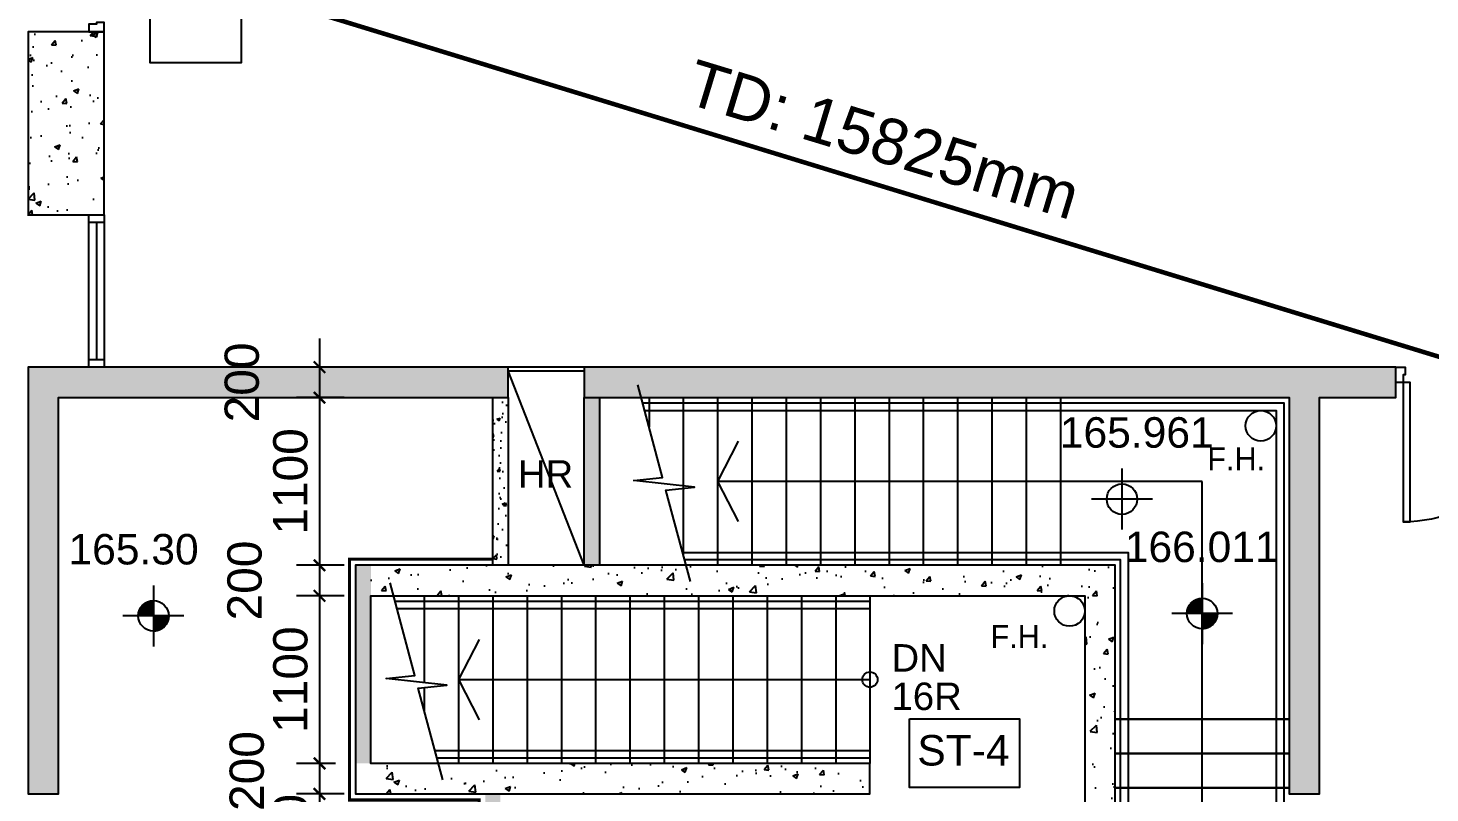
# Model space of a CAD drawing. Header units: millimetres. Extents: x 3291 to 72065, y 14527 to 43324.
# Drawn here: x 14700 to 23900, y 24306 to 29325 of the extents above; entities that cross this region are included whole.
import ezdxf
from ezdxf.enums import TextEntityAlignment as Align

# ---------------------------------------------------------------- set-up
doc = ezdxf.new("R2010")
doc.units = ezdxf.units.MM
doc.header["$MEASUREMENT"] = 0
doc.layers.get('0').update_dxf_attribs({"color": 8})
doc.layers.get('Defpoints').update_dxf_attribs({"color": 8})
for name, color, linetype in [('ARC 08200_OS', 8, 'Continuous'), ('Architectural Features', 8, 'Continuous'), ('DLN032__', 8, 'Continuous'), ('Door', 8, 'Continuous'), ('FSD', 8, 'Continuous'), ('GBP Dim', 8, 'Continuous'), ('hatch', 8, 'Continuous'), ('LEVEL', 8, 'Continuous'), ('STAIR', 8, 'Continuous'), ('TEXT', 8, 'Continuous'), ('Text GBP 250', 8, 'Continuous'), ('WALL-NEW', 8, 'Continuous'), ('WALL-STRUCTURE', 8, 'Continuous'), ('WINDOW', 8, 'Continuous')]:
    doc.layers.add(name, color=color, linetype=linetype)
doc.styles.add('ARIAL', font='arial.ttf')
doc.styles.add('BH', font='arial.ttf')
doc.styles.add('ROMANS', font='ROMANS.shx', dxfattribs={"width": 0.65})
doc.styles.add('SWIS721LT750', font='swissl.ttf')
doc.dimstyles.new('200 GBP', dxfattribs={"dimscale": 1.5, "dimtxt": 150, "dimasz": 100, "dimexe": 125, "dimexo": 50, "dimgap": 50, "dimtad": 1, "dimdec": 0, "dimzin": 0, "dimdsep": 46, "dimtxsty": 'BH', "dimblk": 'ARCHTICK', "dimcen": 0.09, "dimdle": 125, "dimclrd": 9, "dimclre": 9, "dimclrt": 1, "dimadec": 0, "dimazin": 0, "dimtfac": 1, "dimtdec": 0, "dimtix": 1, "dimtmove": 2, "dimatfit": 3, "dimldrblk": 'ARCHTICK', "dimfxl": 1, "dimtolj": 1, "dimtzin": 0, "dimarcsym": 0})

# ---------------------------------------------------------------- blocks, each defined once
blk = doc.blocks.new('21321321')
at = {"layer": 'Door'}
for points in [[(32660.8, 23312.8), (32660.8, 23250.3), (32610.8, 23250.3), (32610.8, 23262.8), (32560.8, 23262.8), (32560.8, 23312.8), (32660.8, 23312.8)], [(32560.8, 22347.8), (31645.8, 22347.8), (31645.8, 22392.8), (32560.8, 22392.8), (32560.8, 22347.8)], [(32560.8, 22297.8), (32660.8, 22297.8), (32660.8, 22360.3), (32610.8, 22360.3), (32610.8, 22347.8), (32560.8, 22347.8), (32560.8, 22297.8)]]:
    blk.add_lwpolyline(points, dxfattribs=at)
blk.add_arc((32560.8, 22347.8), 915, 90.00002, 179.99769, dxfattribs=at)
blk = doc.blocks.new('_ArchTick')
at = {"color": 0, "const_width": 0.2}
blk.add_lwpolyline([(0.5, 0.5), (-0.5, -0.5)], dxfattribs=at)
blk = doc.blocks.new('*D122')
at = {"layer": 'Defpoints', "color": 0, "transparency": 16777216}
for p in [(16850, 26900), (16612.6, 25800), (16850, 25800)]:
    blk.add_point(p, dxfattribs=at)
at = {"layer": 'GBP Dim', "color": 9, "lineweight": -2, "transparency": 16777216}
for p, q in [((16612.6, 27087.5), (16612.6, 25612.5)), ((16775, 26900), (16462.6, 26900)), ((16775, 25800), (16462.6, 25800))]:
    blk.add_line(p, q, dxfattribs=at)
at = {"layer": 'GBP Dim', "color": 9, "lineweight": -2, "transparency": 16777216, "xscale": 75, "yscale": 75, "zscale": 75}
for p, rotation in [((16612.6, 26900), 90), ((16612.6, 25800), 270)]:
    blk.add_blockref('_ArchTick', p, dxfattribs=dict(at, rotation=rotation))
at = {"layer": 'GBP Dim', "transparency": 16777216, "insert": (16422.7, 26350), "char_height": 225, "attachment_point": 5, "rotation": 90, "style": 'BH'}
blk.add_mtext('\\A1;1100', dxfattribs=at)
blk = doc.blocks.new('*D123')
at = {"layer": 'Defpoints', "color": 0, "transparency": 16777216}
for p in [(16850, 25800), (16612.6, 25600), (16850, 25600)]:
    blk.add_point(p, dxfattribs=at)
at = {"layer": 'GBP Dim', "color": 9, "lineweight": -2, "transparency": 16777216}
for p, q in [((16612.6, 25987.5), (16612.6, 25412.5)), ((16775, 25800), (16462.6, 25800)), ((16775, 25600), (16462.6, 25600))]:
    blk.add_line(p, q, dxfattribs=at)
at = {"layer": 'GBP Dim', "color": 9, "lineweight": -2, "transparency": 16777216, "xscale": 75, "yscale": 75, "zscale": 75}
for p, rotation in [((16612.6, 25800), 90), ((16612.6, 25600), 270)]:
    blk.add_blockref('_ArchTick', p, dxfattribs=dict(at, rotation=rotation))
at = {"layer": 'GBP Dim', "transparency": 16777216, "insert": (16121.9, 25700), "char_height": 225, "attachment_point": 5, "rotation": 90, "style": 'BH'}
blk.add_mtext('\\A1;200', dxfattribs=at)
blk = doc.blocks.new('*D124')
at = {"layer": 'Defpoints', "color": 0, "transparency": 16777216}
for p in [(16793.3, 25600), (16612.6, 24500), (16793.3, 24500)]:
    blk.add_point(p, dxfattribs=at)
at = {"layer": 'GBP Dim', "color": 9, "lineweight": -2, "transparency": 16777216}
for p, q in [((16612.6, 25787.5), (16612.6, 24312.5)), ((16718.3, 25600), (16462.6, 25600)), ((16718.3, 24500), (16462.6, 24500))]:
    blk.add_line(p, q, dxfattribs=at)
at = {"layer": 'GBP Dim', "color": 9, "lineweight": -2, "transparency": 16777216, "xscale": 75, "yscale": 75, "zscale": 75}
for p, rotation in [((16612.6, 25600), 90), ((16612.6, 24500), 270)]:
    blk.add_blockref('_ArchTick', p, dxfattribs=dict(at, rotation=rotation))
at = {"layer": 'GBP Dim', "transparency": 16777216, "insert": (16422.7, 25050), "char_height": 225, "attachment_point": 5, "rotation": 90, "style": 'BH'}
blk.add_mtext('\\A1;1100', dxfattribs=at)
blk = doc.blocks.new('*D125')
at = {"layer": 'Defpoints', "color": 0, "transparency": 16777216}
for p in [(16793.3, 24500), (16612.6, 24300), (16850, 24300)]:
    blk.add_point(p, dxfattribs=at)
at = {"layer": 'GBP Dim', "color": 9, "lineweight": -2, "transparency": 16777216}
for p, q in [((16612.6, 24687.5), (16612.6, 24112.5)), ((16718.3, 24500), (16462.6, 24500)), ((16775, 24300), (16462.6, 24300))]:
    blk.add_line(p, q, dxfattribs=at)
at = {"layer": 'GBP Dim', "color": 9, "lineweight": -2, "transparency": 16777216, "xscale": 75, "yscale": 75, "zscale": 75}
for p, rotation in [((16612.6, 24500), 90), ((16612.6, 24300), 270)]:
    blk.add_blockref('_ArchTick', p, dxfattribs=dict(at, rotation=rotation))
at = {"layer": 'GBP Dim', "transparency": 16777216, "insert": (16136.6, 24450), "char_height": 225, "attachment_point": 5, "rotation": 90, "style": 'BH'}
blk.add_mtext('\\A1;200', dxfattribs=at)
blk = doc.blocks.new('ELEX')
at = {"layer": 'DLN032__'}
for p, q in [((0, 0.5), (0, -0.5)), ((0.5, 0), (-0.5, 0))]:
    blk.add_line(p, q, dxfattribs=at)
blk.add_circle((0, 0), 0.25, dxfattribs=at)
at = {"layer": 'DLN032__', "style": 'ROMANS'}
blk.add_attdef('ELEX', (0.257, 0.354), '', height=0.5, dxfattribs=at)
blk = doc.blocks.new('*D40')
at = {"layer": 'Defpoints', "color": 0, "transparency": 16777216}
for p in [(16850, 27100), (16612.6, 26900), (16837.6, 26900)]:
    blk.add_point(p, dxfattribs=at)
at = {"layer": 'GBP Dim', "color": 9, "lineweight": -2, "transparency": 16777216}
for p, q in [((16612.6, 27287.5), (16612.6, 26712.5)), ((16775, 27100), (16462.6, 27100)), ((16762.6, 26900), (16462.6, 26900))]:
    blk.add_line(p, q, dxfattribs=at)
at = {"layer": 'GBP Dim', "color": 9, "lineweight": -2, "transparency": 16777216, "xscale": 75, "yscale": 75, "zscale": 75}
for p, rotation in [((16612.6, 27100), 90), ((16612.6, 26900), 270)]:
    blk.add_blockref('_ArchTick', p, dxfattribs=dict(at, rotation=rotation))
at = {"layer": 'GBP Dim', "transparency": 16777216, "insert": (16104, 27000), "char_height": 225, "attachment_point": 5, "rotation": 90, "style": 'BH'}
blk.add_mtext('\\A1;200', dxfattribs=at)
blk = doc.blocks.new('*D202')
at = {"layer": 'Defpoints', "color": 0, "transparency": 16777216}
for p in [(16850, 24300), (16612.6, 23300), (16812.8, 23300)]:
    blk.add_point(p, dxfattribs=at)
at = {"layer": 'GBP Dim', "color": 9, "lineweight": -2, "transparency": 16777216}
for p, q in [((16612.6, 24487.5), (16612.6, 23112.5)), ((16775, 24300), (16462.6, 24300)), ((16737.8, 23300), (16462.6, 23300))]:
    blk.add_line(p, q, dxfattribs=at)
at = {"layer": 'GBP Dim', "color": 9, "lineweight": -2, "transparency": 16777216, "xscale": 75, "yscale": 75, "zscale": 75}
for p, rotation in [((16612.6, 24300), 90), ((16612.6, 23300), 270)]:
    blk.add_blockref('_ArchTick', p, dxfattribs=dict(at, rotation=rotation))
at = {"layer": 'GBP Dim', "transparency": 16777216, "insert": (16422.7, 23950), "char_height": 225, "attachment_point": 5, "rotation": 90, "style": 'BH'}
blk.add_mtext('\\A1;1000', dxfattribs=at)

msp = doc.modelspace()

# ---------------------------------------------------------------- hatches: boundary and pattern name
at = {"layer": 'DLN032__'}
h = msp.add_hatch(dxfattribs=at)
h.set_pattern_fill('ANSI31', color=256)
h.set_pattern_definition([(45, (22453.93767, 25438.96722), (-0.08838835, 0.08838835), [])])
h.paths.add_polyline_path([(22505.00006, 25483.55866), (22405.00006, 25483.55866), (22405.00006, 25383.55866, 0.4142135624)])
h.paths.add_polyline_path([(22405.00006, 25583.55866, 0.4142135624), (22305.00006, 25483.55866), (22405.00006, 25483.55866)])
h = msp.add_hatch(dxfattribs=at)
h.set_pattern_fill('ANSI31', color=256)
h.set_pattern_definition([(45, (15572.10158, 25423.48686), (-0.08838835, 0.08838835), [])])
h.paths.add_polyline_path([(15623.16397, 25468.07831), (15523.16397, 25468.07831), (15523.16397, 25368.07831, 0.4142135624)])
h.paths.add_polyline_path([(15523.16397, 25568.07831, 0.4142135624), (15423.16397, 25468.07831), (15523.16397, 25468.07831)])
at = {"layer": 'hatch'}
h = msp.add_hatch(dxfattribs=at)
h.set_pattern_fill('AR-CONC', color=256, scale=2, style=0)
h.set_pattern_definition([(50, (14700, 28100), (364.37, -31.88), [38.1, -419.1]), (355, (14700, 28100), (-70.49, 382.11), [30.48, -335.28]), (100.45, (14730.36, 28097.34), (293.885, 350.23), [32.38, -356.18]), (46.184, (14700, 28201.6), (542.16, -84.08), [57.15, -628.65]), (96.636, (14745.2, 28194.6), (474.8, 494.85), [48.57, -534.27]), (351.184, (14700, 28201.6), (474.8, 494.85), [45.72, -502.92]), (21, (14750.8, 28176.2), (303.23, -204.53), [38.1, -419.1]), (326, (14750.8, 28176.2), (123.6, 368.38), [30.48, -335.28]), (71.45, (14776.07, 28159.16), (426.83, 163.85), [32.38, -356.18]), (37.5, (14700, 28100), (6.177, 169.11), [0, -331.216, 0, -340.36, 0, -336.55]), (7.5, (14700, 28100), (133.64, 200.36), [0, -194.056, 0, -323.596, 0, -128.27]), (327.5, (14586.72, 28100), (271.181, -11.457), [0, -127, 0, -396.24, 0, -525.78]), (317.5, (14535.92, 28100), (296.26, 50.853), [0, -165.1, 0, -263.144, 0, -373.38])])
h.paths.add_polyline_path([(15200.00006, 29300), (14700.00006, 29300), (14700.00006, 28100), (15200.00006, 28100)])
h = msp.add_hatch(dxfattribs=at)
h.set_pattern_fill('AR-CONC', color=256, scale=40, style=0)
h.set_pattern_definition([(50, (24859.3, 3279.93), (286.904, -25.1009), [30, -330]), (355, (24859.3, 3279.93), (-55.5005, 300.877), [24, -264]), (100.4514, (24883.2, 3277.84), (231.4038, 275.7758), [25.496, -280.457]), (46.1842, (24859.3, 3359.93), (426.8964, -66.2076), [45, -495]), (96.6356, (24894.87, 3354.4), (373.865, 389.647), [38.244, -420.685]), (351.1842, (24859.3, 3359.93), (373.865, 389.6474), [36, -396]), (21, (24899.3, 3339.93), (238.7628, -161.0476), [30, -330]), (326, (24899.3, 3339.93), (97.326, 290.06), [24, -264]), (71.4514, (24919.2, 3326.5), (336.089, 129.0122), [25.496, -280.457]), (37.5, (24859.3, 3279.93), (4.86394, 133.15754), [0, -260.8, 0, -268, 0, -265]), (7.5, (24859.3, 3279.93), (105.2278, 157.7647), [0, -152.8, 0, -254.8, 0, -101]), (327.5, (24770.1, 3279.93), (213.52897, -9.02195), [0, -100, 0, -312, 0, -414]), (317.5, (24730.1, 3279.93), (233.2745, 40.042), [0, -130, 0, -207.2, 0, -294])])
h.paths.add_polyline_path([(16400.00011, 27100), (16215.00006, 27100), (16215.00006, 26900), (16400.00011, 26900)])
h.paths.add_polyline_path([(16215.00006, 27100), (15915.00006, 27100), (15915.00006, 26900), (16215.00006, 26900)])
h.paths.add_polyline_path([(14900.00006, 24300), (14900.00006, 26900), (15915.00006, 26900), (15915.00006, 27100), (14900.00006, 27100), (14900.00006, 27099.99991), (14700.00006, 27099.99991), (14700.00006, 24300)])
h.paths.add_polyline_path([(17850, 26900), (17850, 27100), (16400.00011, 27100), (16400.00011, 26900)])
h.paths.add_polyline_path([(18350, 27100), (18350, 26900), (22975.00006, 26900), (22975.00006, 27100)])
h.paths.add_polyline_path([(22975.00006, 26900), (22975.00793, 27100), (23675.00006, 27099.97244), (23675.00006, 26899.97244), (23175.00006, 26899.97244), (23175.00006, 24300), (22975.00006, 24300)])
h = msp.add_hatch(dxfattribs=at)
h.set_pattern_fill('AR-CONC', color=256, scale=30, style=0)
h.set_pattern_definition([(50, (0, 0), (215.1781, -18.8256), [22.5, -247.5]), (355, (0, 0), (-41.6254, 225.6576), [18, -198]), (100.4514, (17.93, -1.57), (173.5528, 206.8319), [19.122, -210.3426]), (46.1842, (0, 60), (320.1723, -49.6557), [33.75, -371.25]), (96.6356, (26.68, 55.86), (280.3988, 292.2354), [28.683, -315.514]), (351.1842, (0, 60), (280.3986, 292.2356), [27, -297]), (21, (30, 45), (179.0721, -120.7857), [22.5, -247.5]), (326, (30, 45), (72.9946, 217.545), [18, -198]), (71.4514, (44.92, 34.93), (252.0668, 96.7591), [19.122, -210.3426]), (37.5, (0, 0), (3.64796, 99.86816), [0, -195.6, 0, -201, 0, -198.75]), (7.5, (0, 0), (78.92086, 118.3235), [0, -114.6, 0, -191.1, 0, -75.75]), (327.5, (-66.9, 0), (160.14673, -6.76646), [0, -75, 0, -234, 0, -310.5]), (317.5, (-96.9, 0), (174.95585, 30.0315), [0, -97.5, 0, -155.4, 0, -220.5])])
h.paths.add_polyline_path([(17800.00106, 24300), (17700.00106, 24300), (17700.00106, 23000), (17800.00106, 23000)])
h.paths.add_polyline_path([(17800.0007, 22615.01746), (17800.00106, 22615.01746), (17800.00106, 23000), (17700.00106, 23000), (17700.00106, 21700.00002), (16065.02016, 21700.00002), (16065.02016, 21600.01207), (17800.00106, 21600.01552), (17800.00106, 22515.01673), (17800.0007, 22515.01673)])
h.paths.add_polyline_path([(16949.99999, 25800.00191), (16849.99999, 25800.00191), (16849.99999, 24500), (16949.99999, 24500)])
h.paths.add_polyline_path([(18449.99974, 25800.00191), (18349.99999, 25800.00191), (18349.99999, 26900), (18449.99974, 26900)])
h = msp.add_hatch(dxfattribs=at)
h.set_pattern_fill('AR-CONC', color=256, scale=30, style=0)
h.set_pattern_definition([(50, (0, 0), (215.1781, -18.8256), [22.5, -247.5]), (355, (0, 0), (-41.6254, 225.6576), [18, -198]), (100.45144, (17.93, -1.57), (173.5527, 206.832), [19.122, -210.3426]), (46.1842, (0, 60), (320.1724, -49.6558), [33.75, -371.25]), (96.6356, (26.68, 55.86), (280.3986, 292.2356), [28.683, -315.514]), (351.1842, (0, 60), (280.3986, 292.2356), [27, -297]), (21, (30, 45), (179.0721, -120.7857), [22.5, -247.5]), (326, (30, 45), (72.9946, 217.545), [18, -198]), (71.45144, (44.92, 34.93), (252.0667, 96.7593), [19.122, -210.3426]), (37.5, (0, 0), (3.64796, 99.86816), [0, -195.6, 0, -201, 0, -198.75]), (7.5, (0, 0), (78.92086, 118.3235), [0, -114.6, 0, -191.1, 0, -75.75]), (327.5, (-66.9, 0), (160.14673, -6.76646), [0, -75, 0, -234, 0, -310.5]), (317.5, (-96.9, 0), (174.95585, 30.0315), [0, -97.5, 0, -155.4, 0, -220.5])])
h.paths.add_polyline_path([(17850, 25800.00191), (17750.00026, 25800.00191), (17750.00026, 26900), (17850, 26900)])
h = msp.add_hatch(dxfattribs=at)
h.set_pattern_fill('AR-CONC', color=256, scale=2, style=0)
h.set_pattern_definition([(50, (2890.7, 16720.07), (364.3693, -31.878), [38.1, -419.1]), (355, (2890.7, 16720.07), (-70.4857, 382.113), [30.48, -335.28]), (100.451, (2921.06, 16717.4), (293.885, 350.2334), [32.38, -356.18]), (46.1842, (2890.7, 16821.67), (542.158, -84.085), [57.15, -628.65]), (96.6356, (2935.9, 16814.66), (474.808, 494.851), [48.57, -534.27]), (351.184, (2890.7, 16821.67), (474.809, 494.85), [45.72, -502.92]), (21, (2941.5, 16796.27), (303.2298, -204.531), [38.1, -419.1]), (326, (2941.5, 16796.27), (123.604, 368.376), [30.48, -335.28]), (71.4514, (2966.77, 16779.22), (426.833, 163.846), [32.38, -356.18]), (37.5, (2890.7, 16720.07), (6.1772, 169.1101), [0, -331.216, 0, -340.36, 0, -336.55]), (7.5, (2890.7, 16720.07), (133.6393, 200.3611), [0, -194.056, 0, -323.596, 0, -128.27]), (327.5, (2777.42, 16720.07), (271.1812, -11.4575), [0, -127, 0, -396.24, 0, -525.78]), (317.5, (2726.62, 16720.07), (296.2584, 50.853), [0, -165.1, 0, -263.144, 0, -373.38])])
h.paths.add_polyline_path([(21835.00007, 25600), (21835.00007, 25800), (19000.00006, 25800.00111), (19000.00006, 25600.00115), (21635.00007, 25600.00011), (21635.00007, 24224.94322), (21835.00007, 24224.94322)])
h.paths.add_polyline_path([(19000.00006, 25800.00111), (16950, 25800.00191), (16950, 25600.00196), (19000.00006, 25600.00115)])
h = msp.add_hatch(dxfattribs=at)
h.set_pattern_fill('AR-CONC', color=256, scale=2, style=0)
h.set_pattern_definition([(50, (17050, 24300), (364.37, -31.878), [38.1, -419.1]), (355, (17050, 24300), (-70.486, 382.113), [30.48, -335.28]), (100.451, (17080.36, 24297.34), (293.885, 350.233), [32.38, -356.18]), (46.184, (17050, 24401.6), (542.16, -84.085), [57.15, -628.65]), (96.636, (17095.2, 24394.6), (474.81, 494.85), [48.57, -534.27]), (351.184, (17050, 24401.6), (474.81, 494.85), [45.72, -502.92]), (21, (17100.8, 24376.2), (303.23, -204.53), [38.1, -419.1]), (326, (17100.8, 24376.2), (123.604, 368.376), [30.48, -335.28]), (71.451, (17126.07, 24359.16), (426.833, 163.846), [32.38, -356.18]), (37.5, (17050, 24300), (6.177, 169.11), [0, -331.216, 0, -340.36, 0, -336.55]), (7.5, (17050, 24300), (133.639, 200.361), [0, -194.056, 0, -323.596, 0, -128.27]), (327.5, (16936.72, 24300), (271.181, -11.4575), [0, -127, 0, -396.24, 0, -525.78]), (317.5, (16885.92, 24300), (296.258, 50.853), [0, -165.1, 0, -263.144, 0, -373.38])])
h.paths.add_polyline_path([(16850, 24500), (20225.00006, 24500), (20225.00006, 24300), (16850, 24300)])

# ---------------------------------------------------------------- linework, layer by layer
msp.add_lwpolyline([(16099.9574, 30600.05059), (15499.99389, 30600.05059), (15499.99389, 29100.05059), (16099.9574, 29100.05059)], close=True)
at = {"layer": 'ARC 08200_OS', "ltscale": 25, "const_width": 30}
msp.add_lwpolyline([(28000.00106, 21925), (24182.50006, 27099.97639), (15200.01337, 29850.05059)], dxfattribs=at)
at = {"layer": 'Architectural Features', "ltscale": 10, "const_width": 20}
msp.add_lwpolyline([(17750.00026, 25840.00191), (16810, 25840.00191), (16810, 24260.00003), (17660.00106, 24259.99933), (17660.00106, 21699.99931)], dxfattribs=at)
at = {"layer": 'Door'}
msp.add_lwpolyline([(15200.01339, 29300), (15200.01338, 29362.5), (15150.01338, 29362.5), (15150.01338, 29350), (15100.01338, 29350), (15100.01339, 29300), (15200.01337, 29300)], dxfattribs=at)
at = {"layer": 'FSD'}
for centre in [(22790.00002, 26715.00004), (21535.00003, 25500.00015)]:
    msp.add_circle(centre, 100, dxfattribs=at)
at = {"layer": 'STAIR'}
for points in [[(19046.95405, 25693.28666), (18886.27884, 26292.93471), (19073.82462, 26313.11071), (18875.00006, 26335.0277), (18676.1755, 26356.9447), (18863.72128, 26377.12069), (18700.83308, 26985.0277)], [(18732.99441, 26865), (22940.00006, 26865), (22940.00006, 23814.99971)], [(18775.01566, 26900.00183), (18775.01566, 26708.17455)], [(19000.01566, 26900.00183), (19000.01566, 25868.46312)], [(19225.01566, 26900.00183), (19225.01566, 25800.00183)], [(19450.01566, 26900.00183), (19450.01566, 25800.00183)], [(19675.01566, 26900.00183), (19675.01566, 25800.00183)], [(19900.01566, 26900.00183), (19900.01566, 25800.00183)], [(20125.01566, 26900.00183), (20125.01566, 25800.00183)], [(20350.01566, 26900.00183), (20350.01566, 25800.00183)], [(20575.01566, 26900.00183), (20575.01566, 25800.00183)], [(20800.01566, 26900.00183), (20800.01566, 25800.00183)], [(21025.01566, 26900.00183), (21025.01566, 25800.00183)], [(21250.01566, 26900.00183), (21250.01566, 25800.00183)], [(21475.01566, 26900.00183), (21475.01566, 25800.00183)], [(18746.39187, 26815), (22890.00006, 26815), (22890.00006, 23814.99971)], [(19359.55293, 26613.43902), (19224.95762, 26350.11539), (19359.55293, 26086.79176)], [(22405.00006, 26350), (19225.01569, 26350.0593)], [(22405.00006, 24114.99971), (22405.00006, 26350.03068)], [(18995.58462, 25885), (21920.00007, 25885), (21920.00007, 23814.99971), (21870.00007, 23814.99971), (21870.00007, 25835), (19008.98208, 25835)], [(17421.9292, 24393.28549), (17261.25399, 24992.93354), (17448.79976, 25013.10953), (17249.9752, 25035.02653), (17051.15065, 25056.94352), (17238.69642, 25077.11952), (17075.80823, 25685.02652)], [(17300.00006, 25600), (17300.00006, 25029.51215)], [(17525.00006, 25600), (17525.00006, 24500)], [(17750.00006, 25600), (17750.00006, 24500)], [(17975.00006, 25600), (17975.00006, 24500)], [(18200.00006, 25600), (18200.00006, 24500)], [(18425.00006, 25600), (18425.00006, 24500)], [(18650.00006, 25600), (18650.00006, 24500)], [(18875.00006, 25600), (18875.00006, 24500)], [(19100.00006, 25600), (19100.00006, 24500)], [(19325.00006, 25600), (19325.00006, 24500)], [(19550.00006, 25600), (19550.00006, 24500)], [(19775.00006, 25600), (19775.00006, 24500)], [(20000.00006, 25599.99993), (20000.00006, 24499.99993)], [(20225.00006, 25600), (20225.00006, 24500)], [(17107.96924, 25565), (20225.00006, 25565), (20225.00006, 25515), (17121.3667, 25515)], [(17659.59538, 25313.32375), (17525.00007, 25050.00012), (17659.59538, 24786.67649)], [(17525.00006, 25050), (20225.00006, 25049.99989)], [(17300.00006, 24997.1018), (17300.00006, 24848.33123)], [(22975.00006, 24789.99971), (21835.00007, 24789.99971), (22975.00006, 24789.99971)], [(17370.54423, 24585.05678), (20225.00006, 24585.05678)], [(22975.00006, 24564.99971), (21835.00007, 24564.99971), (22975.00006, 24564.99971)], [(20225.00006, 24535.05678), (17383.94169, 24535.05678)], [(22975.00006, 24339.99971), (21835.00007, 24339.99971), (22975.00006, 24339.99971)]]:
    msp.add_lwpolyline(points, dxfattribs=at)
msp.add_circle((20225.00006, 25049.99995), 50, dxfattribs=at)
at = {"layer": 'TEXT'}
msp.add_lwpolyline([(20484.91759, 24793.45284), (21205.52222, 24793.45284), (21205.52222, 24341.45235), (20484.91759, 24341.45235)], close=True, dxfattribs=at)
at = {"layer": 'WALL-NEW'}
for p, q in [((18350, 25800.00191), (17850, 27075)), ((17850, 27075), (18350, 27075))]:
    msp.add_line(p, q, dxfattribs=at)
for points in [[(18350, 27100), (17850, 27100)], [(17750.00026, 25800.00191), (17750.00026, 26900)], [(17850, 26900), (17850, 25800.00191)], [(18350, 25800.00191), (18350, 26900)], [(18449.99974, 26900), (18449.99974, 25800.00191)]]:
    msp.add_lwpolyline(points, dxfattribs=at)
at = {"layer": 'WALL-STRUCTURE'}
msp.add_line((14900.00006, 24500), (14900.00006, 24500), dxfattribs=at)
msp.add_lwpolyline([(15200.00006, 29300), (14700.00006, 29300), (14700.00006, 28100), (15200.00006, 28100)], close=True, dxfattribs=at)
for points in [[(17850, 26900), (17850, 27100), (14700.00006, 27100), (14700.00006, 24300), (14900.00006, 24300), (14900.00006, 26900), (17850, 26900)], [(18350, 27100), (18350, 26900), (22975.00006, 26900), (22975.00006, 24300), (23175.00006, 24300), (23175.00006, 26899.97244), (23675.00006, 26899.97244), (23675.00006, 27100), (18350, 27100)], [(21635.00007, 24224.94322), (21835.00003, 24224.94322), (21835.00007, 25800.00191), (16850, 25800.00191), (16850, 24300), (20225.00006, 24300), (20225.00006, 24500), (16950, 24500), (16950, 25600.00196), (21635.00007, 25600.00011), (21635.00007, 24224.94322)]]:
    msp.add_lwpolyline(points, dxfattribs=at)
at = {"layer": 'WINDOW'}
for points in [[(15100.01291, 28100), (15200.01291, 28100), (15200.01291, 28050), (15100.01291, 28050)], [(15100.01291, 27150), (15200.01291, 27150), (15200.01291, 27100), (15100.01291, 27100)]]:
    msp.add_lwpolyline(points, close=True, dxfattribs=at)
for points in [[(15100.01337, 27150), (15100.01137, 28050)], [(15150.01396, 28050), (15150.01984, 27150)], [(15200.01426, 28050), (15200.01314, 27150)]]:
    msp.add_lwpolyline(points, dxfattribs=at)

# ---------------------------------------------------------------- block references
at = {"layer": 'DLN032__'}
ref = msp.add_blockref('ELEX', (21878.79186, 26234.23753), dxfattribs=dict(at, xscale=400, yscale=400, zscale=400))
ref.add_attrib('ELEX', '165.961', dxfattribs={"layer": 'LEVEL', "height": 200, "style": 'ARIAL'}).set_placement((21470.97272, 26511.74983), align=Align.BOTTOM_LEFT)
ref = msp.add_blockref('ELEX', (15523.16397, 25468.07831), dxfattribs=dict(at, xscale=400, yscale=400, zscale=400))
ref.add_attrib('ELEX', '165.30', dxfattribs={"layer": 'LEVEL', "height": 200, "style": 'ARIAL'}).set_placement((14965.34483, 25745.59062), align=Align.BOTTOM_LEFT)
ref = msp.add_blockref('ELEX', (22405.00006, 25483.55866), dxfattribs=dict(at, xscale=400, yscale=400, zscale=400))
ref.add_attrib('ELEX', '166.011', dxfattribs={"layer": 'LEVEL', "height": 200, "style": 'ARIAL'}).set_placement((21897.18092, 25761.07097), align=Align.BOTTOM_LEFT)
at = {"layer": 'Door', "xscale": -1, "rotation": 270}
msp.add_blockref('21321321', (1377.24218, -5560.89959), dxfattribs=at)

# ---------------------------------------------------------------- texts
at = {"layer": 'FSD', "char_height": 150, "width": 1512.98145, "attachment_point": 9, "style": 'SWIS721LT750'}
for insert in [(22818.02105, 26423.38069), (21395.59824, 25258.38081)]:
    msp.add_mtext('{\\fUnivers|b0|i0|c0|p34;F.H.}', dxfattribs=dict(at, insert=insert))
at = {"layer": 'TEXT', "style": 'BH'}
for s, p in [('HR', (17914.43473, 26309.55841)), ('DN', (20366.29958, 25102.51585)), ('16R', (20366.29958, 24850.56783))]:
    msp.add_text(s, height=180, dxfattribs=at).set_placement(p)
msp.add_text('ST-4', height=200, rotation=359.999999999, dxfattribs=at).set_placement((20536.02435, 24486.28672))
at = {"layer": 'Text GBP 250', "style": 'BH'}
msp.add_text('TD: 15825mm', height=300, rotation=343.102552131, dxfattribs=at).set_placement((19000, 28836.64834))

# ---------------------------------------------------------------- dimensions: what is measured, and where the dimension line sits
at = {"layer": 'GBP Dim'}
for base, p1, p2, picture, middle in [((16612.61856, 26900), (16850, 27100), (16837.61622, 26900), '*D40', (16103.95501, 27000)), ((16612.61856, 25600.00196), (16850, 25800.00191), (16850, 25600.00196), '*D123', (16121.93375, 25700.00183)), ((16612.61856, 24300), (16793.34899, 24500), (16850, 24300), '*D125', (16136.64215, 24449.97284)), ((16612.61856, 23300), (16850.0001, 24300), (16812.76603, 23300), '*D202', (16422.73963, 23950))]:
    dim = msp.add_linear_dim(base=base, p1=p1, p2=p2, angle=90, dimstyle='200 GBP', override={"dimasz": 50, "dimexe": 100, "dimclrt": 256, "dimfxl": 150, "dimfxlon": 1}, dxfattribs=at)
    dim.commit()
    dim.dimension.update_dxf_attribs({"geometry": picture, "text_midpoint": middle, "dimtype": 160})
for base, p1, p2, picture, middle in [((16612.61856, 25800.00191), (16850, 26900), (16850, 25800.00191), '*D122', (16422.73963, 26350.00095)), ((16612.61856, 24500), (16793.34899, 25600.00196), (16793.34899, 24500), '*D124', (16422.73963, 25050.00098))]:
    dim = msp.add_linear_dim(base=base, p1=p1, p2=p2, angle=90, dimstyle='200 GBP', override={"dimasz": 50, "dimexe": 100, "dimclrt": 256, "dimfxl": 150, "dimfxlon": 1}, dxfattribs=at)
    dim.commit()
    dim.dimension.update_dxf_attribs({"geometry": picture, "text_midpoint": middle})

doc.saveas('drawing.dxf')
